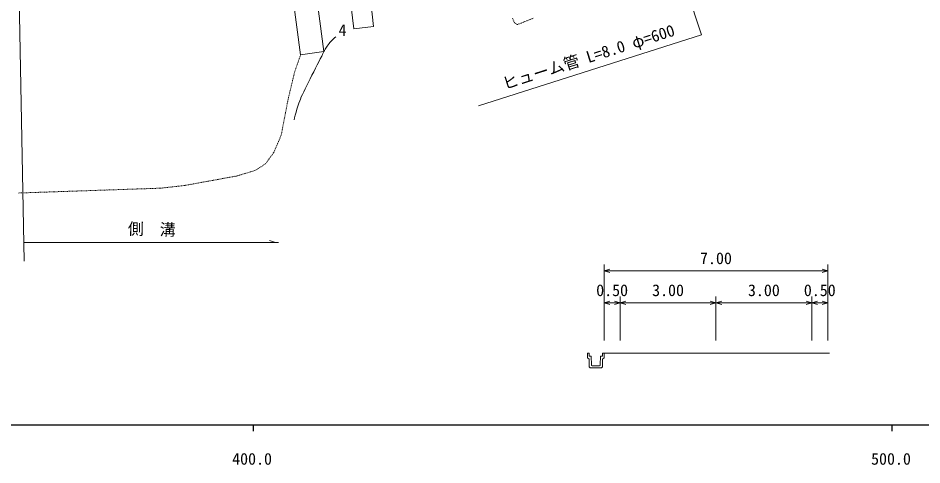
# Model space of a CAD drawing. Units: millimetres, scale not verified. Extents: x 40000 to 680000, y 20000 to 380000.
# Drawn here: x 431221 to 572687, y 198715 to 268546 of the extents above; entities that cross this region are included whole.
import ezdxf
from ezdxf.enums import TextEntityAlignment as Align

# ---------------------------------------------------------------- set-up
doc = ezdxf.new("R2010")
doc.units = ezdxf.units.MM
doc.header["$LTSCALE"] = 1000
for name, color, linetype, lineweight in [('M-STR-HTXT', 7, 'Continuous', 13), ('M-TTL-BAND', 7, 'Continuous', 25), ('M-WORK', 1, 'Continuous', 13)]:
    doc.layers.add(name, color=color, linetype=linetype, lineweight=lineweight)
doc.styles.add('ＭＳ ゴシック', font='')
doc.styles.get('ＭＳ ゴシック').set_extended_font_data('MS Gothic')

msp = doc.modelspace()

# ---------------------------------------------------------------- linework, layer by layer
at = {"layer": 'M-STR-HTXT'}
for p, q in [((432152, 230534), (431245, 279403)), ((471968, 233461), (432098, 233461)), ((471488, 233461), (470555, 233773))]:
    msp.add_line(p, q, dxfattribs=at)
msp.add_lwpolyline([(528823, 294163), (538179, 265911), (503280, 254823)], dxfattribs=at)
at = {"layer": 'M-TTL-BAND'}
for p, q in [((40000, 205000), (579000, 205000)), ((468000, 205000), (468000, 204000)), ((568000, 205000), (568000, 204000))]:
    msp.add_line(p, q, dxfattribs=at)
at = {"layer": 'M-WORK'}
for p, q in [((508621, 268511), (508658, 268418)), ((508695, 268325), (508733, 268232)), ((508770, 268139), (508807, 268047)), ((508844, 267954), (508899, 267818)), ((508899, 267818), (509004, 267751)), ((509088, 267697), (509172, 267643)), ((509256, 267589), (509361, 267521)), ((509361, 267521), (509437, 267552)), ((509530, 267589), (509623, 267627)), ((509715, 267664), (509808, 267702)), ((509901, 267739), (509993, 267777)), ((510086, 267814), (510179, 267852)), ((510272, 267889), (510364, 267927)), ((510457, 267964), (510550, 268002)), ((510642, 268039), (510735, 268077)), ((510828, 268114), (510921, 268152)), ((511013, 268189), (511106, 268227)), ((511199, 268264), (511291, 268302)), ((511384, 268339), (511477, 268377)), ((511569, 268414), (511662, 268452)), ((511755, 268489), (511848, 268527)), ((475104, 261838), (475070, 261744)), ((475171, 262026), (475137, 261932)), ((475237, 262215), (475204, 262121)), ((475304, 262403), (475271, 262309)), ((475371, 262592), (475338, 262498)), ((475447, 262806), (475404, 262686)), ((474569, 260330), (474527, 260210)), ((474636, 260518), (474602, 260424)), ((474703, 260707), (474669, 260613)), ((474770, 260895), (474736, 260801)), ((474836, 261084), (474803, 260990)), ((474903, 261272), (474870, 261178)), ((474970, 261461), (474937, 261367)), ((475037, 261649), (475003, 261555)), ((474244, 259028), (474220, 258931)), ((474290, 259223), (474267, 259126)), ((474337, 259417), (474313, 259320)), ((474383, 259612), (474360, 259515)), ((474430, 259806), (474407, 259709)), ((474476, 260001), (474453, 259904)), ((474527, 260210), (474500, 260098)), ((473871, 257472), (473848, 257375)), ((473917, 257667), (473894, 257570)), ((473964, 257861), (473941, 257764)), ((474011, 258056), (473987, 257959)), ((474057, 258250), (474034, 258153)), ((474104, 258445), (474081, 258348)), ((474150, 258639), (474127, 258542)), ((474197, 258834), (474174, 258737)), ((473545, 256111), (473522, 256014)), ((473591, 256305), (473568, 256208)), ((473638, 256500), (473615, 256403)), ((473685, 256694), (473661, 256597)), ((473731, 256889), (473708, 256792)), ((473778, 257083), (473754, 256986)), ((473824, 257278), (473801, 257181)), ((473250, 254649), (473231, 254550)), ((473288, 254845), (473269, 254747)), ((473325, 255041), (473306, 254943)), ((473363, 255238), (473344, 255140)), ((473400, 255434), (473382, 255336)), ((473438, 255631), (473419, 255532)), ((473471, 255805), (473457, 255729)), ((473498, 255916), (473471, 255805)), ((472986, 253274), (472968, 253175)), ((473024, 253470), (473005, 253372)), ((473062, 253666), (473043, 253568)), ((473099, 253863), (473080, 253765)), ((473137, 254059), (473118, 253961)), ((473175, 254256), (473156, 254157)), ((473212, 254452), (473193, 254354)), ((472723, 251899), (472704, 251800)), ((472760, 252095), (472742, 251997)), ((472798, 252291), (472779, 252193)), ((472836, 252488), (472817, 252390)), ((472873, 252684), (472855, 252586)), ((472911, 252881), (472892, 252783)), ((472949, 253077), (472930, 252979)), ((472459, 250524), (472440, 250425)), ((472497, 250720), (472478, 250622)), ((472535, 250916), (472516, 250818)), ((472572, 251113), (472553, 251015)), ((472610, 251309), (472591, 251211)), ((472648, 251506), (472629, 251408)), ((472685, 251702), (472666, 251604)), ((471918, 249116), (471878, 249024)), ((471997, 249300), (471957, 249208)), ((472076, 249483), (472036, 249391)), ((472155, 249667), (472116, 249575)), ((472234, 249851), (472195, 249759)), ((472314, 250034), (472274, 249942)), ((472407, 250252), (472353, 250126)), ((472422, 250327), (472407, 250252)), ((471284, 247647), (471230, 247521)), ((471364, 247830), (471324, 247738)), ((471443, 248014), (471403, 247922)), ((471522, 248198), (471482, 248106)), ((471601, 248381), (471562, 248289)), ((471680, 248565), (471641, 248473)), ((471759, 248749), (471720, 248657)), ((471839, 248932), (471799, 248840)), ((470260, 246202), (470201, 246122)), ((470378, 246363), (470319, 246283)), ((470497, 246525), (470438, 246444)), ((470615, 246686), (470556, 246605)), ((470734, 246847), (470675, 246766)), ((470853, 247008), (470793, 246927)), ((470971, 247169), (470912, 247088)), ((471090, 247330), (471030, 247249)), ((471230, 247521), (471149, 247411)), ((468384, 244787), (468265, 244712)), ((468553, 244894), (468469, 244840)), ((468723, 245000), (468638, 244947)), ((468892, 245107), (468807, 245054)), ((469061, 245214), (468976, 245161)), ((469230, 245321), (469145, 245267)), ((469399, 245427), (469315, 245374)), ((469568, 245534), (469484, 245481)), ((469737, 245641), (469653, 245587)), ((469941, 245769), (469822, 245694)), ((470023, 245880), (469941, 245769)), ((470141, 246041), (470082, 245961)), ((462466, 243327), (462367, 243309)), ((462662, 243363), (462564, 243345)), ((462859, 243398), (462761, 243381)), ((463056, 243434), (462958, 243416)), ((463253, 243470), (463154, 243452)), ((463449, 243506), (463351, 243488)), ((463646, 243542), (463548, 243524)), ((463843, 243577), (463745, 243559)), ((464040, 243613), (463941, 243595)), ((464237, 243649), (464138, 243631)), ((464433, 243685), (464335, 243667)), ((464630, 243720), (464532, 243702)), ((464827, 243756), (464728, 243738)), ((465024, 243792), (464925, 243774)), ((465220, 243828), (465122, 243810)), ((465408, 243862), (465319, 243845)), ((465543, 243902), (465408, 243862)), ((465734, 243959), (465639, 243930)), ((465926, 244016), (465830, 243987)), ((466118, 244073), (466022, 244044)), ((466309, 244130), (466214, 244101)), ((466501, 244187), (466405, 244158)), ((466693, 244244), (466597, 244215)), ((466885, 244301), (466789, 244272)), ((467076, 244358), (466980, 244329)), ((467268, 244415), (467172, 244387)), ((467460, 244472), (467364, 244444)), ((467651, 244529), (467555, 244501)), ((467843, 244586), (467747, 244558)), ((468035, 244643), (467939, 244615)), ((468265, 244712), (468131, 244672)), ((451985, 241911), (451885, 241908)), ((452185, 241918), (452085, 241914)), ((452385, 241925), (452285, 241921)), ((452585, 241931), (452485, 241928)), ((452785, 241938), (452685, 241935)), ((452985, 241945), (452885, 241942)), ((453184, 241952), (453085, 241948)), ((453384, 241959), (453284, 241955)), ((453558, 241964), (453484, 241962)), ((453670, 241977), (453558, 241964)), ((453869, 241999), (453769, 241988)), ((454067, 242022), (453968, 242011)), ((454266, 242044), (454167, 242033)), ((454465, 242066), (454366, 242055)), ((454664, 242089), (454564, 242078)), ((454862, 242111), (454763, 242100)), ((455061, 242134), (454962, 242122)), ((455260, 242156), (455161, 242145)), ((455459, 242178), (455359, 242167)), ((455657, 242201), (455558, 242189)), ((455856, 242223), (455757, 242212)), ((456055, 242245), (455956, 242234)), ((456254, 242268), (456154, 242257)), ((456452, 242290), (456353, 242279)), ((456651, 242312), (456552, 242301)), ((456850, 242335), (456750, 242324)), ((457049, 242357), (456949, 242346)), ((457260, 242381), (457148, 242368)), ((457349, 242397), (457260, 242381)), ((457546, 242433), (457448, 242415)), ((457743, 242469), (457645, 242451)), ((457940, 242504), (457841, 242487)), ((458136, 242540), (458038, 242522)), ((458333, 242576), (458235, 242558)), ((458530, 242612), (458432, 242594)), ((458727, 242647), (458628, 242630)), ((458924, 242683), (458825, 242665)), ((459120, 242719), (459022, 242701)), ((459317, 242755), (459219, 242737)), ((459514, 242791), (459416, 242773)), ((459711, 242826), (459612, 242808)), ((459907, 242862), (459809, 242844)), ((460104, 242898), (460006, 242880)), ((460301, 242934), (460203, 242916)), ((460498, 242969), (460399, 242951)), ((460695, 243005), (460596, 242987)), ((460891, 243041), (460793, 243023)), ((461088, 243077), (460990, 243059)), ((461285, 243112), (461187, 243095)), ((461482, 243148), (461383, 243130)), ((461678, 243184), (461580, 243166)), ((461875, 243220), (461777, 243202)), ((462072, 243255), (461974, 243238)), ((462269, 243291), (462170, 243273)), ((431397, 241212), (431297, 241208)), ((431597, 241219), (431497, 241215)), ((431797, 241225), (431697, 241222)), ((431997, 241232), (431897, 241229)), ((432197, 241239), (432097, 241236)), ((432396, 241246), (432297, 241242)), ((432596, 241252), (432496, 241249)), ((432796, 241259), (432696, 241256)), ((432996, 241266), (432896, 241263)), ((433196, 241273), (433096, 241269)), ((433396, 241280), (433296, 241276)), ((433596, 241286), (433496, 241283)), ((433796, 241293), (433696, 241290)), ((433996, 241300), (433896, 241297)), ((434195, 241307), (434095, 241303)), ((434395, 241314), (434295, 241310)), ((434595, 241320), (434495, 241317)), ((434795, 241327), (434695, 241324)), ((434995, 241334), (434895, 241331)), ((435195, 241341), (435095, 241337)), ((435395, 241348), (435295, 241344)), ((435595, 241354), (435495, 241351)), ((435795, 241361), (435695, 241358)), ((435994, 241368), (435894, 241364)), ((436194, 241375), (436094, 241371)), ((436394, 241381), (436294, 241378)), ((436594, 241388), (436494, 241385)), ((436794, 241395), (436694, 241392)), ((436994, 241402), (436894, 241398)), ((437194, 241409), (437094, 241405)), ((437394, 241415), (437294, 241412)), ((437593, 241422), (437494, 241419)), ((437793, 241429), (437693, 241426)), ((437993, 241436), (437893, 241432)), ((438193, 241443), (438093, 241439)), ((438393, 241449), (438293, 241446)), ((438593, 241456), (438493, 241453)), ((438793, 241463), (438693, 241460)), ((438993, 241470), (438893, 241466)), ((439193, 241477), (439093, 241473)), ((439392, 241483), (439292, 241480)), ((439592, 241490), (439492, 241487)), ((439792, 241497), (439692, 241493)), ((439992, 241504), (439892, 241500)), ((440192, 241510), (440092, 241507)), ((440392, 241517), (440292, 241514)), ((440592, 241524), (440492, 241521)), ((440792, 241531), (440692, 241527)), ((440992, 241538), (440892, 241534)), ((441191, 241544), (441091, 241541)), ((441391, 241551), (441291, 241548)), ((441591, 241558), (441491, 241555)), ((441791, 241565), (441691, 241561)), ((441991, 241572), (441891, 241568)), ((442191, 241578), (442091, 241575)), ((442391, 241585), (442291, 241582)), ((442591, 241592), (442491, 241589)), ((442790, 241599), (442691, 241595)), ((442990, 241606), (442890, 241602)), ((443190, 241612), (443090, 241609)), ((443390, 241619), (443290, 241616)), ((443590, 241626), (443490, 241622)), ((443790, 241633), (443690, 241629)), ((443990, 241639), (443890, 241636)), ((444190, 241646), (444090, 241643)), ((444390, 241653), (444290, 241650)), ((444589, 241660), (444489, 241656)), ((444789, 241667), (444689, 241663)), ((444989, 241673), (444889, 241670)), ((445189, 241680), (445089, 241677)), ((445389, 241687), (445289, 241684)), ((445589, 241694), (445489, 241690)), ((445789, 241701), (445689, 241697)), ((445989, 241707), (445889, 241704)), ((446189, 241714), (446089, 241711)), ((446388, 241721), (446288, 241718)), ((446588, 241728), (446488, 241724)), ((446788, 241735), (446688, 241731)), ((446988, 241741), (446888, 241738)), ((447188, 241748), (447088, 241745)), ((447388, 241755), (447288, 241751)), ((447588, 241762), (447488, 241758)), ((447788, 241768), (447688, 241765)), ((447987, 241775), (447888, 241772)), ((448187, 241782), (448087, 241779)), ((448387, 241789), (448287, 241785)), ((448587, 241796), (448487, 241792)), ((448787, 241802), (448687, 241799)), ((448987, 241809), (448887, 241806)), ((449187, 241816), (449087, 241813)), ((449387, 241823), (449287, 241819)), ((449587, 241830), (449487, 241826)), ((449786, 241836), (449686, 241833)), ((449986, 241843), (449886, 241840)), ((450186, 241850), (450086, 241847)), ((450386, 241857), (450286, 241853)), ((450586, 241864), (450486, 241860)), ((450786, 241870), (450686, 241867)), ((450986, 241877), (450886, 241874)), ((451186, 241884), (451086, 241880)), ((451386, 241891), (451286, 241887)), ((451585, 241897), (451485, 241894)), ((451785, 241904), (451685, 241901)), ((522949, 218166), (522949, 230046)), ((522949, 229046), (523849, 229296)), ((557949, 229046), (557049, 229296)), ((557949, 218166), (557949, 230046)), ((522949, 229046), (557949, 229046)), ((522949, 229046), (523849, 228796)), ((557949, 229046), (557049, 228796)), ((525449, 218166), (525449, 225046)), ((540449, 218166), (540449, 225046)), ((555449, 218166), (555449, 225046)), ((522949, 224046), (523849, 224296)), ((522949, 224046), (525449, 224046)), ((522949, 224046), (523849, 223796)), ((525449, 224046), (524549, 224296)), ((525449, 224046), (524549, 223796)), ((525449, 224046), (526349, 224296)), ((525449, 224046), (540449, 224046)), ((525449, 224046), (526349, 223796)), ((540449, 224046), (539549, 224296)), ((540449, 224046), (539549, 223796)), ((540449, 224046), (541349, 224296)), ((540449, 224046), (555449, 224046)), ((540449, 224046), (541349, 223796)), ((555449, 224046), (554549, 224296)), ((555449, 224046), (554549, 223796)), ((555449, 224046), (556349, 224296)), ((555449, 224046), (557949, 224046)), ((555449, 224046), (556349, 223796)), ((557949, 224046), (557049, 224296)), ((557949, 224046), (557049, 223796)), ((520349, 216166), (520349, 215466)), ((520349, 216166), (520599, 216166)), ((520349, 215466), (520599, 215216)), ((520599, 216166), (520624, 215691)), ((520599, 215216), (520599, 214041)), ((520624, 215691), (520899, 215691)), ((520899, 215691), (520949, 214341)), ((522399, 215691), (522349, 214341)), ((522674, 215691), (522399, 215691)), ((522699, 216166), (522674, 215691)), ((522949, 216166), (522699, 216166)), ((522699, 215216), (522949, 215466)), ((522699, 214041), (522699, 215216)), ((522949, 215466), (522949, 216166)), ((522949, 216166), (558239, 216166)), ((520599, 214041), (520749, 213891)), ((520749, 213891), (522549, 213891)), ((521099, 214191), (522199, 214191)), ((522549, 213891), (522699, 214041))]:
    msp.add_line(p, q, dxfattribs=at)
msp.add_lwpolyline([(486501, 270621), (486874, 267218), (483774, 266894), (482941, 273789), (486015, 274206)], dxfattribs=at)
msp.add_lwpolyline([(474161, 272302), (475447, 262806), (479083, 263302), (477827, 272854)], close=True, dxfattribs=at)
for centre, start, end in [((521099, 214341), 180, 270), ((522199, 214341), 270, 0)]:
    msp.add_arc(centre, 150, start, end, dxfattribs=at)
msp.add_open_spline([(480936, 265628), (480741, 265459), (480188, 264920), (480015, 264730), (479894, 264599), (479569, 264172), (479472, 264022), (479382, 263885), (479156, 263448), (479083, 263302), (478344, 261824), (476072, 257415), (475411, 255900), (475141, 255281), (474557, 253331), (474443, 252666)], degree=3, knots=[0, 0, 0, 0, 1, 1, 1, 2, 2, 2, 3, 3, 3, 4, 4, 4, 5, 5, 5, 5], dxfattribs=at)

# ---------------------------------------------------------------- texts
at = {"layer": 'M-STR-HTXT', "style": 'ＭＳ ゴシック'}
for s, rotation, p in [('ヒューム管 L=8.0 φ=600', 17.625, (520946, 261074)), ('側\u3000溝', 358.603, (452109, 234084))]:
    msp.add_text(s, height=1833, rotation=rotation, dxfattribs=at).set_placement(p, align=Align.BOTTOM_CENTER)
at = {"layer": 'M-TTL-BAND', "style": 'ＭＳ ゴシック'}
for s, p in [('400.0', (467844, 198195)), ('500.0', (567844, 198195))]:
    msp.add_text(s, height=1833, dxfattribs=at).set_placement(p, align=Align.BOTTOM_CENTER)
at = {"layer": 'M-WORK', "style": 'ＭＳ ゴシック'}
msp.add_text('4', height=1833, rotation=359.998, dxfattribs=at).set_placement((481378, 265210), align=Align.BOTTOM_LEFT)
for s, p in [('7.00', (540449, 229546)), ('0.50', (524199, 224546)), ('3.00', (532949, 224546)), ('3.00', (547949, 224546)), ('0.50', (556699, 224546))]:
    msp.add_text(s, height=1833, dxfattribs=at).set_placement(p, align=Align.BOTTOM_CENTER)

doc.saveas('drawing.dxf')
